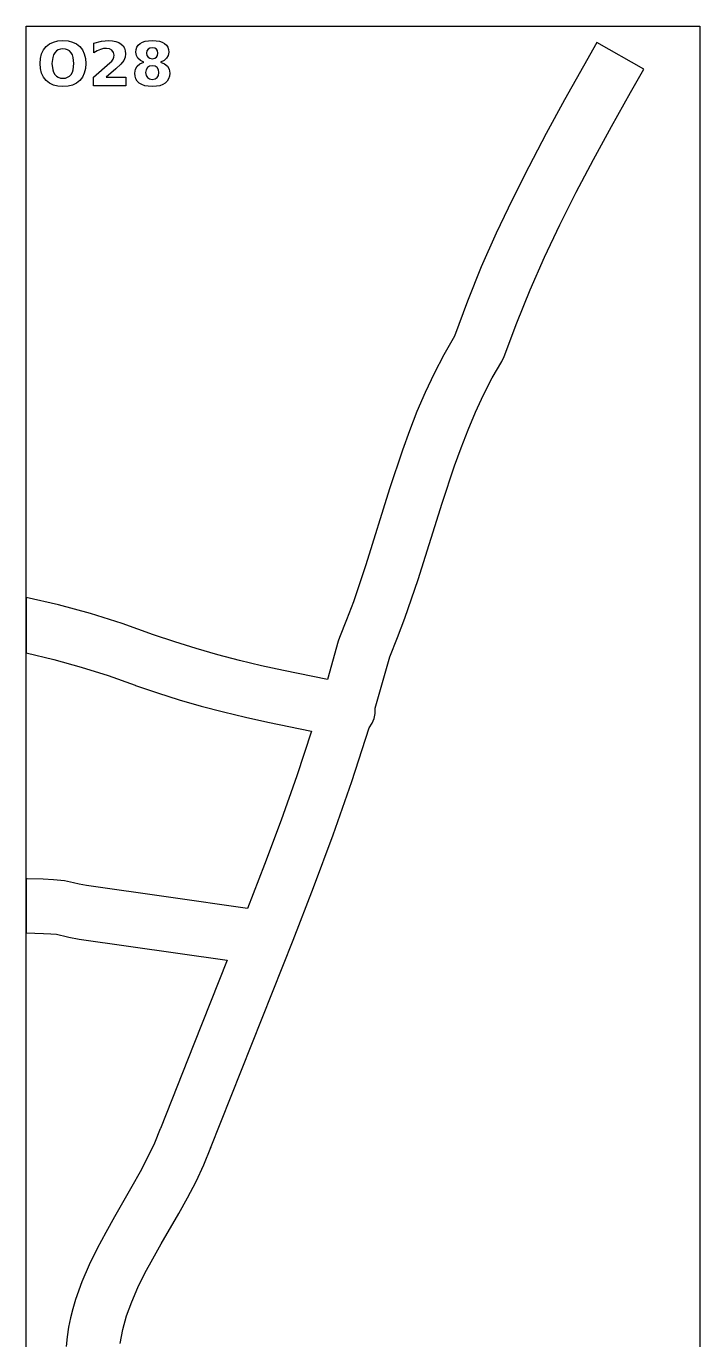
# Model space of a CAD drawing. Extents: x 1 to 512, y 1 to 3360.
# Drawn here: x 261.6 to 511.6, y 2873 to 3360.4 of the extents above; entities that cross this region are included whole.
import ezdxf

# ---------------------------------------------------------------- set-up
doc = ezdxf.new("R2010")
doc.units = 0

msp = doc.modelspace()

# ---------------------------------------------------------------- linework, layer by layer
at = {"layer": 'decoupage'}
for p, q in [((261.557, 3360.36), (511.557, 3360.36)), ((261.557, 2377.19), (261.557, 3360.36)), ((511.557, 3360.36), (511.557, 2377.19)), ((268.956, 3352.799), (270.192219, 3353.792562)), ((270.192219, 3353.792562), (271.6405, 3354.50225)), ((271.6405, 3354.50225), (273.301031, 3354.928063)), ((273.301031, 3354.928063), (275.174, 3355.07)), ((275.174, 3355.07), (277.051047, 3354.928063)), ((275.174, 3355.07), (275.174, 3355.07)), ((277.051047, 3354.928063), (278.713125, 3354.50225)), ((278.713125, 3354.50225), (280.160141, 3353.792562)), ((280.160141, 3353.792562), (281.392, 3352.799)), ((286.606, 3354.1), (289.439, 3354.817)), ((286.606, 3350.481), (286.606, 3354.1)), ((289.439, 3354.817), (292.184, 3355.07)), ((292.184, 3355.07), (293.578813, 3354.988641)), ((293.578813, 3354.988641), (294.80825, 3354.744625)), ((294.80825, 3354.744625), (295.872313, 3354.338047)), ((295.872313, 3354.338047), (296.771, 3353.769)), ((296.771, 3353.769), (297.489516, 3353.054625)), ((303.102125, 3353.373109), (303.782, 3353.981)), ((303.782, 3353.981), (304.649953, 3354.458172)), ((304.649953, 3354.458172), (305.699875, 3354.799125)), ((305.699875, 3354.799125), (306.931859, 3355.003766)), ((306.931859, 3355.003766), (308.346, 3355.072)), ((308.346, 3355.072), (309.750375, 3355.003766)), ((309.750375, 3355.003766), (310.9755, 3354.799125)), ((310.9755, 3354.799125), (312.021375, 3354.458172)), ((312.021375, 3354.458172), (312.888, 3353.981)), ((312.888, 3353.981), (313.568453, 3353.377047)), ((473.356, 3354.31), (468.424, 3345.611)), ((490.76, 3344.44), (473.356, 3354.31)), ((266.847609, 3348.418812), (267.269375, 3350.09525)), ((267.269375, 3350.09525), (267.972203, 3351.555312)), ((267.972203, 3351.555312), (268.956, 3352.799)), ((271.362125, 3348.832), (271.095, 3346.522)), ((271.696172, 3349.767625), (271.362125, 3348.832)), ((272.164, 3350.557), (271.696172, 3349.767625)), ((272.753281, 3351.183797), (272.164, 3350.557)), ((273.4515, 3351.631625), (272.753281, 3351.183797)), ((274.258469, 3351.900391), (273.4515, 3351.631625)), ((275.174, 3351.99), (274.258469, 3351.900391)), ((276.094625, 3351.900391), (275.174, 3351.99)), ((275.174, 3351.99), (275.174, 3351.99)), ((276.905, 3351.631625), (276.094625, 3351.900391)), ((277.605125, 3351.183797), (276.905, 3351.631625)), ((278.195, 3350.557), (277.605125, 3351.183797)), ((278.662828, 3349.767625), (278.195, 3350.557)), ((278.996875, 3348.832), (278.662828, 3349.767625)), ((279.264, 3346.522), (278.996875, 3348.832)), ((281.392, 3352.799), (282.375797, 3351.555312)), ((282.375797, 3351.555312), (283.078625, 3350.09525)), ((283.078625, 3350.09525), (283.500391, 3348.418812)), ((287.90975, 3351.2145), (286.606, 3350.481)), ((289.131, 3351.738), (287.90975, 3351.2145)), ((290.2635, 3352.060625), (289.131, 3351.738)), ((291.303, 3352.168), (290.2635, 3352.060625)), ((292.4625, 3351.991625), (291.303, 3352.168)), ((293.364, 3351.462), (292.4625, 3351.991625)), ((293.95125, 3350.64375), (293.364, 3351.462)), ((293.761, 3348.155), (294.050375, 3348.8635)), ((294.147, 3349.599), (293.95125, 3350.64375)), ((294.050375, 3348.8635), (294.147, 3349.599)), ((297.489516, 3353.054625), (298.002625, 3352.212)), ((298.239625, 3348.84125), (297.719, 3347.629)), ((298.002625, 3352.212), (298.310422, 3351.241125)), ((298.413, 3350.142), (298.239625, 3348.84125)), ((298.310422, 3351.241125), (298.413, 3350.142)), ((302.228, 3350.806), (302.325125, 3351.785703)), ((302.417875, 3349.522), (302.228, 3350.806)), ((302.325125, 3351.785703), (302.6165, 3352.641375)), ((302.988, 3348.469), (302.417875, 3349.522)), ((302.6165, 3352.641375), (303.102125, 3353.373109)), ((306.375125, 3351.22975), (306.24, 3350.37)), ((306.24, 3350.37), (306.375125, 3349.502125)), ((306.24, 3350.37), (306.24, 3350.37)), ((306.781, 3351.869), (306.375125, 3351.22975)), ((306.375125, 3349.502125), (306.781, 3348.86)), ((307.447625, 3352.265875), (306.781, 3351.869)), ((306.781, 3348.86), (307.447625, 3348.462625)), ((308.346, 3352.398), (307.447625, 3352.265875)), ((309.225, 3352.265875), (308.346, 3352.398)), ((309.879, 3351.869), (309.225, 3352.265875)), ((309.225, 3348.462625), (309.879, 3348.86)), ((310.284, 3351.235375), (309.879, 3351.869)), ((309.879, 3348.86), (310.284, 3349.502125)), ((310.419, 3350.37), (310.284, 3351.235375)), ((310.284, 3349.502125), (310.419, 3350.37)), ((313.568453, 3353.377047), (314.054375, 3352.646625)), ((314.250125, 3349.522), (313.671, 3348.469)), ((314.054375, 3352.646625), (314.345859, 3351.789641)), ((314.443, 3350.806), (314.250125, 3349.522)), ((314.345859, 3351.789641), (314.443, 3350.806)), ((266.707, 3346.526), (266.847609, 3348.418812)), ((266.847609, 3344.638438), (266.707, 3346.526)), ((267.269375, 3342.96575), (266.847609, 3344.638438)), ((271.095, 3346.522), (271.362125, 3344.221)), ((271.362125, 3344.221), (271.696172, 3343.287625)), ((278.662828, 3343.287625), (278.996875, 3344.221)), ((278.996875, 3344.221), (279.264, 3346.522)), ((283.500391, 3344.638438), (283.078625, 3342.96575)), ((283.500391, 3348.418812), (283.641, 3346.526)), ((283.641, 3346.526), (283.500391, 3344.638438)), ((286.562, 3341.43), (292.57, 3346.733)), ((294.797, 3344.52), (291.28, 3341.43)), ((292.57, 3346.733), (293.2705, 3347.45225)), ((293.2705, 3347.45225), (293.761, 3348.155)), ((296.64125, 3346.272875), (294.797, 3344.52)), ((297.719, 3347.629), (296.64125, 3346.272875)), ((301.864, 3342.945), (302.07625, 3344.395)), ((302.07625, 3344.395), (302.713, 3345.569)), ((302.713, 3345.569), (303.7765, 3346.47075)), ((303.9335, 3347.653), (302.988, 3348.469)), ((303.7765, 3346.47075), (305.248, 3347.08)), ((305.248, 3347.08), (303.9335, 3347.653)), ((305.248, 3347.08), (305.248, 3347.08)), ((306.03675, 3344.2385), (305.877, 3343.166)), ((306.516, 3345.029), (306.03675, 3344.2385)), ((307.29375, 3345.51725), (306.516, 3345.029)), ((308.346, 3345.68), (307.29375, 3345.51725)), ((307.447625, 3348.462625), (308.346, 3348.33)), ((308.346, 3348.33), (309.225, 3348.462625)), ((309.388, 3345.51725), (308.346, 3345.68)), ((308.346, 3345.68), (308.346, 3345.68)), ((310.154, 3345.029), (309.388, 3345.51725)), ((310.625625, 3344.24375), (310.154, 3345.029)), ((310.783, 3343.166), (310.625625, 3344.24375)), ((312.7255, 3347.653), (311.411, 3347.08)), ((311.411, 3347.08), (312.88, 3346.47075)), ((313.671, 3348.469), (312.7255, 3347.653)), ((312.88, 3346.47075), (313.935, 3345.569)), ((313.935, 3345.569), (314.579875, 3344.395)), ((314.579875, 3344.395), (314.795, 3342.945)), ((468.424, 3345.611), (461.358834, 3333.014059)), ((485.828, 3335.739), (490.76, 3344.44)), ((267.972203, 3341.507938), (267.269375, 3342.96575)), ((268.956, 3340.265), (267.972203, 3341.507938)), ((270.192219, 3339.271437), (268.956, 3340.265)), ((271.6405, 3338.56175), (270.192219, 3339.271437)), ((271.696172, 3343.287625), (272.164, 3342.499)), ((272.164, 3342.499), (272.753281, 3341.871625)), ((272.753281, 3341.871625), (273.4515, 3341.4235)), ((273.4515, 3341.4235), (274.258469, 3341.154625)), ((274.258469, 3341.154625), (275.174, 3341.065)), ((275.174, 3341.065), (276.094625, 3341.154625)), ((276.094625, 3341.154625), (276.905, 3341.4235)), ((276.905, 3341.4235), (277.605125, 3341.871625)), ((277.605125, 3341.871625), (278.195, 3342.499)), ((278.195, 3342.499), (278.662828, 3343.287625)), ((280.160141, 3339.271437), (278.713125, 3338.56175)), ((281.392, 3340.265), (280.160141, 3339.271437)), ((282.375797, 3341.507938), (281.392, 3340.265)), ((283.078625, 3342.96575), (282.375797, 3341.507938)), ((286.562, 3338.31), (286.562, 3341.43)), ((291.28, 3341.43), (298.523, 3341.43)), ((298.523, 3341.43), (298.523, 3338.31)), ((301.965984, 3341.796016), (301.864, 3342.945)), ((302.271875, 3340.795625), (301.965984, 3341.796016)), ((302.781578, 3339.943922), (302.271875, 3340.795625)), ((303.495, 3339.241), (302.781578, 3339.943922)), ((304.414125, 3338.696313), (303.495, 3339.241)), ((305.877, 3343.166), (306.03675, 3342.0935)), ((306.03675, 3342.0935), (306.516, 3341.303)), ((306.516, 3341.303), (307.29375, 3340.822875)), ((307.29375, 3340.822875), (308.346, 3340.663)), ((308.346, 3340.663), (309.388, 3340.822875)), ((309.388, 3340.822875), (310.154, 3341.303)), ((310.154, 3341.303), (310.625625, 3342.0935)), ((310.625625, 3342.0935), (310.783, 3343.166)), ((313.164, 3339.241), (312.254813, 3338.696313)), ((313.877422, 3339.943922), (313.164, 3339.241)), ((314.387125, 3340.795625), (313.877422, 3339.943922)), ((314.693016, 3341.796016), (314.387125, 3340.795625)), ((314.795, 3342.945), (314.693016, 3341.796016)), ((273.301031, 3338.135937), (271.6405, 3338.56175)), ((275.174, 3337.994), (273.301031, 3338.135937)), ((277.051047, 3338.135937), (275.174, 3337.994)), ((278.713125, 3338.56175), (277.051047, 3338.135937)), ((298.523, 3338.31), (286.562, 3338.31)), ((305.529, 3338.30725), (304.414125, 3338.696313)), ((306.839625, 3338.073813), (305.529, 3338.30725)), ((308.346, 3337.996), (306.839625, 3338.073813)), ((309.845813, 3338.073813), (308.346, 3337.996)), ((311.14875, 3338.30725), (309.845813, 3338.073813)), ((312.254813, 3338.696313), (311.14875, 3338.30725)), ((478.796818, 3323.202463), (485.828, 3335.739)), ((461.358834, 3333.014059), (454.569047, 3320.577969)), ((454.569047, 3320.577969), (448.069955, 3308.232207)), ((472.081609, 3310.903078), (478.796818, 3323.202463)), ((465.692627, 3298.765436), (472.081609, 3310.903078)), ((448.069955, 3308.232207), (441.876875, 3295.90625)), ((441.876875, 3295.90625), (436.005123, 3283.529574)), ((459.640125, 3286.714125), (465.692627, 3298.765436)), ((453.934357, 3274.673736), (459.640125, 3286.714125)), ((436.005123, 3283.529574), (430.470016, 3271.031656)), ((430.470016, 3271.031656), (425.286869, 3258.341973)), ((448.585578, 3262.568859), (453.934357, 3274.673736)), ((443.604041, 3250.324084), (448.585578, 3262.568859)), ((425.286869, 3258.341973), (420.471, 3245.39)), ((439, 3237.864), (443.604041, 3250.324084)), ((420.471, 3245.39), (416.521206, 3238.48726)), ((416.521206, 3238.48726), (412.913525, 3231.505688)), ((438.092, 3235.95), (439, 3237.864)), ((434.560532, 3229.842647), (438.092, 3235.95)), ((412.913525, 3231.505688), (409.61132, 3224.459568)), ((431.316129, 3223.578064), (434.560532, 3229.842647)), ((409.61132, 3224.459568), (406.577953, 3217.363187)), ((428.323919, 3217.168782), (431.316129, 3223.578064)), ((406.577953, 3217.363187), (403.776787, 3210.23083)), ((425.549031, 3210.627328), (428.323919, 3217.168782)), ((403.776787, 3210.23083), (401.171186, 3203.076781)), ((422.956592, 3203.966232), (425.549031, 3210.627328)), ((401.171186, 3203.076781), (396.400125, 3188.76075)), ((420.51173, 3197.198021), (422.956592, 3203.966232)), ((415.92525, 3183.390375), (420.51173, 3197.198021)), ((396.400125, 3188.76075), (387.592734, 3160.496938)), ((406.988844, 3155.040984), (415.92525, 3183.390375)), ((387.592734, 3160.496938), (382.970209, 3146.777719)), ((402.080965, 3140.699701), (406.988844, 3155.040984)), ((273.502844, 3145.651484), (261.557, 3148.43)), ((261.557, 3148.43), (261.557, 3127.91)), ((285.375, 3142.436375), (273.502844, 3145.651484)), ((382.970209, 3146.777719), (380.476009, 3140.071279)), ((297.160156, 3138.747828), (285.375, 3142.436375)), ((380.476009, 3140.071279), (377.811, 3133.486)), ((399.395054, 3133.531263), (402.080965, 3140.699701)), ((308.845, 3134.549), (297.160156, 3138.747828)), ((316.674148, 3131.890105), (308.845, 3134.549)), ((324.615188, 3129.426844), (316.674148, 3131.890105)), ((332.646133, 3127.145973), (324.615188, 3129.426844)), ((377.358, 3132.164), (373.38, 3118.014)), ((377.811, 3133.486), (377.358, 3132.164)), ((396.508, 3126.381), (399.395054, 3133.531263)), ((261.557, 3127.91), (271.790984, 3125.411875)), ((271.790984, 3125.411875), (281.937875, 3122.5845)), ((340.745, 3125.03425), (332.646133, 3127.145973)), ((348.889805, 3123.078434), (340.745, 3125.03425)), ((393.84525, 3116.79275), (396.508, 3126.381)), ((281.937875, 3122.5845), (291.985578, 3119.392625)), ((357.058563, 3121.265281), (348.889805, 3123.078434)), ((373.38, 3118.014), (357.058563, 3121.265281)), ((291.985578, 3119.392625), (301.922, 3115.801)), ((301.922, 3115.801), (302.164, 3115.711)), ((302.164, 3115.711), (310.230133, 3112.966889)), ((391.046, 3107.26), (393.84525, 3116.79275)), ((310.230133, 3112.966889), (318.36175, 3110.431547)), ((318.36175, 3110.431547), (326.54043, 3108.090338)), ((326.54043, 3108.090338), (334.74775, 3105.928625)), ((334.74775, 3105.928625), (342.965289, 3103.931771)), ((390.67825, 3103.480625), (391.040531, 3105.354797)), ((391.040531, 3105.354797), (391.046, 3107.26)), ((342.965289, 3103.931771), (351.174625, 3102.085141)), ((351.174625, 3102.085141), (367.495, 3098.784)), ((382.360352, 3080.092314), (388.851, 3100.05)), ((388.851, 3100.05), (389.951094, 3101.693641)), ((389.951094, 3101.693641), (390.67825, 3103.480625)), ((367.495, 3098.784), (361.968828, 3082.242844)), ((361.968828, 3082.242844), (356.121375, 3065.7705)), ((375.432125, 3060.327766), (382.360352, 3080.092314)), ((356.121375, 3065.7705), (350.013484, 3049.348406)), ((368.160773, 3040.72599), (375.432125, 3060.327766)), ((350.013484, 3049.348406), (343.706, 3032.958)), ((261.867, 3043.944), (261.557, 3043.974)), ((261.557, 3043.974), (261.557, 3023.94)), ((267.84475, 3043.82175), (261.867, 3043.944)), ((271.632844, 3043.663031), (267.84475, 3043.82175)), ((275.75, 3043.227), (271.632844, 3043.663031)), ((279.0635, 3042.55575), (275.75, 3043.227)), ((281.228, 3041.97), (279.0635, 3042.55575)), ((283.943, 3041.454), (281.228, 3041.97)), ((314.370125, 3037.204875), (283.943, 3041.454)), ((343.706, 3032.958), (314.370125, 3037.204875)), ((360.64075, 3021.256625), (368.160773, 3040.72599)), ((261.557, 3023.94), (268.01075, 3023.731125)), ((268.01075, 3023.731125), (270.711406, 3023.631328)), ((270.711406, 3023.631328), (272.81, 3023.442)), ((272.81, 3023.442), (276.892, 3022.443)), ((276.892, 3022.443), (277.361, 3022.343)), ((277.361, 3022.343), (281.211, 3021.638)), ((281.211, 3021.638), (336.186, 3013.837)), ((345.2325, 2982.593672), (360.64075, 3021.256625)), ((336.186, 3013.837), (323.714125, 2982.6705)), ((323.714125, 2982.6705), (311.336, 2951.351)), ((329.963, 2944.096), (345.2325, 2982.593672)), ((311.266, 2951.165), (309.134303, 2945.904354)), ((311.336, 2951.351), (311.266, 2951.165)), ((309.134303, 2945.904354), (306.622297, 2940.592203)), ((327.456668, 2937.853898), (330.033, 2944.282)), ((330.033, 2944.282), (329.963, 2944.096)), ((306.622297, 2940.592203), (303.806986, 2935.213607)), ((303.806986, 2935.213607), (300.765375, 2929.753625)), ((324.571219, 2931.642687), (327.456668, 2937.853898)), ((300.765375, 2929.753625), (294.311266, 2918.529734)), ((321.463348, 2925.624508), (324.571219, 2931.642687)), ((318.21975, 2919.7755), (321.463348, 2925.624508)), ((311.672156, 2908.489562), (318.21975, 2919.7755)), ((294.311266, 2918.529734), (291.052775, 2912.735943)), ((291.052775, 2912.735943), (287.876, 2906.801)), ((287.876, 2906.801), (284.88749, 2900.713879)), ((308.541551, 2903.004914), (311.672156, 2908.489562)), ((284.88749, 2900.713879), (282.170422, 2894.389781)), ((305.622, 2897.594), (308.541551, 2903.004914)), ((302.992756, 2892.273264), (305.622, 2897.594)), ((282.170422, 2894.389781), (279.833111, 2887.83023)), ((300.709484, 2887.047484), (302.992756, 2892.273264)), ((279.833111, 2887.83023), (278.840714, 2884.462636)), ((298.824627, 2881.876432), (300.709484, 2887.047484)), ((277.983875, 2881.03675), (277.276134, 2877.552762)), ((278.840714, 2884.462636), (277.983875, 2881.03675)), ((297.390625, 2876.719875), (298.824627, 2881.876432)), ((277.276134, 2877.552762), (276.731029, 2874.010863)), ((296.45992, 2871.537584), (297.390625, 2876.719875)), ((276.731029, 2874.010863), (276.362102, 2870.411244))]:
    msp.add_line(p, q, dxfattribs=at)

doc.saveas('drawing.dxf')
